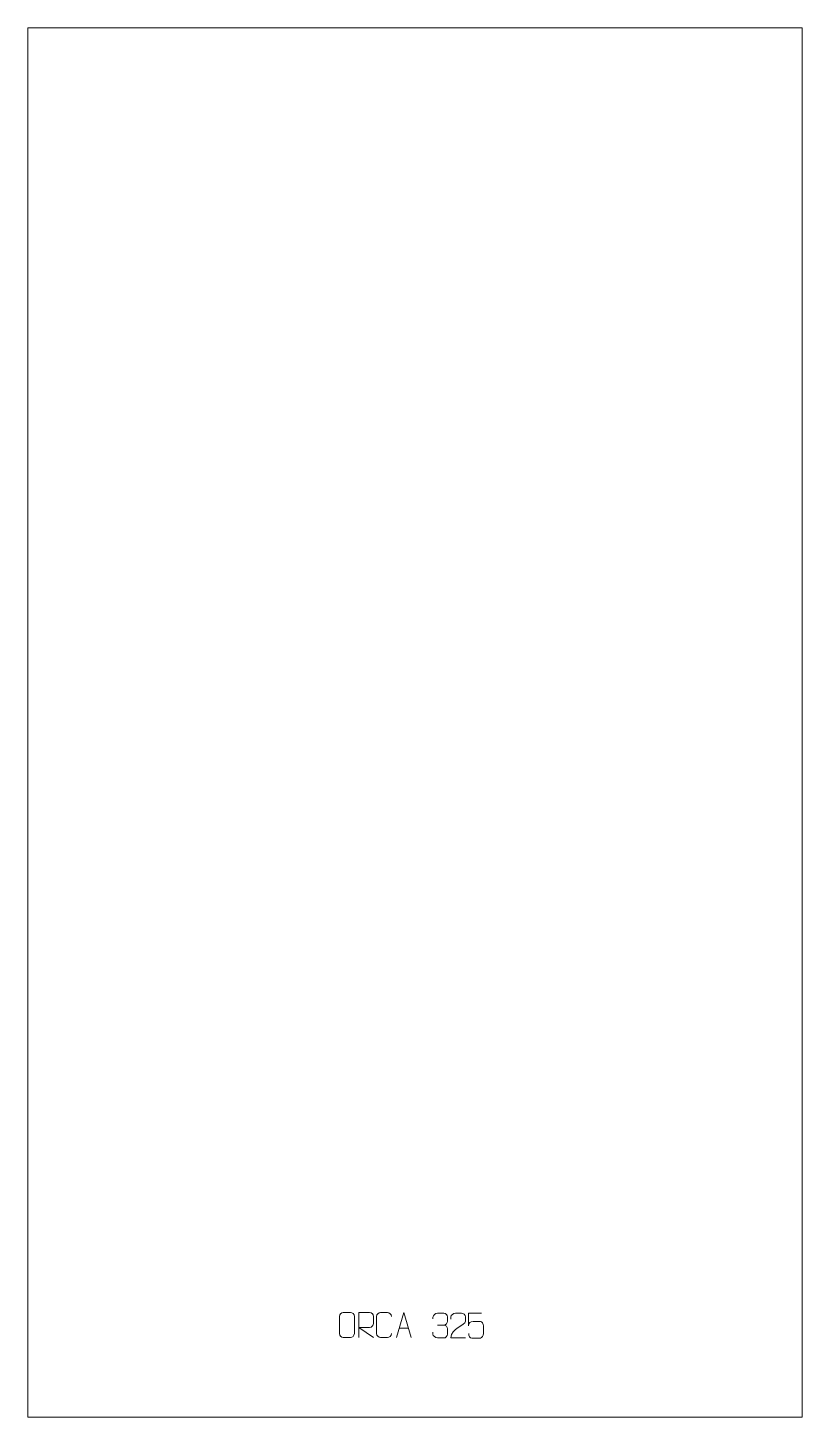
# Model space of a CAD drawing. Header units: millimetres. Extents: x -383 to 397, y -1219 to 181.
import ezdxf

# ---------------------------------------------------------------- set-up
doc = ezdxf.new("R2010")
doc.units = ezdxf.units.MM
doc.header["$MEASUREMENT"] = 0
doc.layers.add('layer 1', color=7, linetype='Continuous')

msp = doc.modelspace()

# ---------------------------------------------------------------- linework, layer by layer
at = {"layer": 'layer 1', "color": 242, "lineweight": 9}
msp.add_open_spline([(397.3802, 180.5604), (397.3802, 180.5604), (397.3802, -1219.4386), (397.3802, -1219.4386), (397.3802, -1219.4386), (397.3802, -1219.4386), (-382.6187, -1219.4386), (-382.6187, -1219.4386), (-382.6187, -1219.4386), (-382.6187, -1219.4386), (-382.6187, 180.5604), (-382.6187, 180.5604), (-382.6187, 180.5604), (-382.6187, 180.5604), (397.3802, 180.5604), (397.3802, 180.5604)], degree=3, knots=[0, 0, 0, 0, 0.2, 0.2, 0.2, 0.2, 0.4, 0.4, 0.4, 0.4, 0.6, 0.6, 0.6, 0.6, 1, 1, 1, 1], dxfattribs=at)
at = {"layer": 'layer 1', "color": 250, "lineweight": 9}
for points, knots in [([(-64.8204, -1114.0276), (-62.4537, -1114.0276), (-60.0866, -1114.0276), (-57.7195, -1114.0276), (-57.7195, -1114.0276), (-55.7385, -1113.992), (-53.712, -1115.4867), (-53.6849, -1117.9294), (-53.6849, -1117.9294), (-53.6853, -1123.6882), (-53.6853, -1129.4475), (-53.6849, -1135.2071), (-53.6849, -1135.2071), (-53.8271, -1137.5353), (-55.5339, -1139.0179), (-57.7195, -1139.0288), (-57.7195, -1139.0288), (-60.0925, -1139.0284), (-62.4655, -1139.0284), (-64.8381, -1139.0288), (-64.8381, -1139.0288), (-66.797, -1139.1344), (-68.8039, -1137.246), (-68.7925, -1135.2245), (-68.7925, -1135.2245), (-68.7922, -1129.4424), (-68.7922, -1123.6608), (-68.7925, -1117.8795), (-68.7925, -1117.8795), (-68.7882, -1115.7369), (-67.0107, -1114.0141), (-64.8204, -1114.0276)], [0, 0, 0, 0, 0.111111111, 0.111111111, 0.111111111, 0.111111111, 0.222222222, 0.222222222, 0.222222222, 0.222222222, 0.333333333, 0.333333333, 0.333333333, 0.333333333, 0.444444444, 0.444444444, 0.444444444, 0.444444444, 0.555555556, 0.555555556, 0.555555556, 0.555555556, 0.666666667, 0.666666667, 0.666666667, 0.666666667, 0.777777778, 0.777777778, 0.777777778, 0.777777778, 1, 1, 1, 1]), ([(-49.1392, -1139.0506), (-49.1392, -1139.0506), (-49.1392, -1114.0971), (-49.1392, -1114.0971), (-49.1392, -1114.0971), (-45.5444, -1114.0971), (-41.9489, -1114.0971), (-38.3537, -1114.0971), (-38.3537, -1114.0971), (-36.0284, -1114.1348), (-34.4711, -1115.6248), (-34.4752, -1117.9912), (-34.4752, -1117.9912), (-34.4756, -1120.0267), (-34.4756, -1123.0861), (-34.4752, -1125.1221), (-34.4752, -1125.1221), (-34.4817, -1126.9976), (-36.294, -1128.9394), (-38.3035, -1128.9585), (-38.3035, -1128.9585), (-38.3035, -1128.9585), (-49.1392, -1128.9585), (-49.1392, -1128.9585), (-49.1392, -1128.9585), (-49.1392, -1128.9585), (-34.4845, -1139.0506), (-34.4845, -1139.0506)], [0, 0, 0, 0, 0.125, 0.125, 0.125, 0.125, 0.25, 0.25, 0.25, 0.25, 0.375, 0.375, 0.375, 0.375, 0.5, 0.5, 0.5, 0.5, 0.625, 0.625, 0.625, 0.625, 0.75, 0.75, 0.75, 0.75, 1, 1, 1, 1]), ([(-16.3841, -1135.2329), (-16.5239, -1137.5563), (-18.2011, -1139.0359), (-20.3488, -1139.0467), (-20.3488, -1139.0467), (-22.6807, -1139.0463), (-25.0126, -1139.0463), (-27.3441, -1139.0467), (-27.3441, -1139.0467), (-29.2691, -1139.1521), (-31.2412, -1137.2676), (-31.23, -1135.2503), (-31.23, -1135.2503), (-31.2296, -1129.4802), (-31.2296, -1123.7105), (-31.23, -1117.9412), (-31.23, -1117.9412), (-31.2258, -1115.8031), (-29.4791, -1114.0839), (-27.3267, -1114.0974), (-27.3267, -1114.0974), (-25.001, -1114.0974), (-22.6749, -1114.0974), (-20.3488, -1114.0974), (-20.3488, -1114.0974), (-18.4022, -1114.0619), (-16.4108, -1115.5534), (-16.3841, -1117.991)], [0, 0, 0, 0, 0.125, 0.125, 0.125, 0.125, 0.25, 0.25, 0.25, 0.25, 0.375, 0.375, 0.375, 0.375, 0.5, 0.5, 0.5, 0.5, 0.625, 0.625, 0.625, 0.625, 0.75, 0.75, 0.75, 0.75, 1, 1, 1, 1]), ([(-11.2776, -1139.0506), (-11.2776, -1139.0506), (-3.9066, -1114.0971), (-3.9066, -1114.0971), (-3.9066, -1114.0971), (-3.9066, -1114.0971), (3.6633, -1139.0506), (3.6633, -1139.0506)], [0, 0, 0, 0, 0.333333333, 0.333333333, 0.333333333, 0.333333333, 1, 1, 1, 1]), ([(25.4088, -1120.3287), (25.4088, -1120.3287), (25.4088, -1118.4715), (25.4088, -1118.4715), (25.4088, -1118.4715), (25.3945, -1116.7296), (28.059, -1114.6115), (30.1181, -1114.6342), (30.1181, -1114.6342), (32.1822, -1114.6342), (34.2462, -1114.6342), (36.3099, -1114.6342), (36.3099, -1114.6342), (38.5044, -1114.6254), (40.1027, -1116.4722), (40.1471, -1118.3843), (40.1471, -1118.3843), (40.1467, -1119.8194), (40.1467, -1121.2545), (40.1471, -1122.69), (40.1471, -1122.69), (40.0985, -1124.3435), (38.4959, -1126.5735), (36.2976, -1126.5635), (36.2976, -1126.5635), (38.5013, -1126.5747), (40.1093, -1128.3779), (40.1633, -1130.4374), (40.1633, -1130.4374), (40.1629, -1132.2221), (40.1629, -1134.0068), (40.1633, -1135.7919), (40.1633, -1135.7919), (40.1734, -1137.8533), (38.1185, -1139.6164), (36.2976, -1139.6083), (36.2976, -1139.6083), (34.2323, -1139.608), (32.1671, -1139.608), (30.1015, -1139.6083), (30.1015, -1139.6083), (27.9329, -1139.5968), (25.4019, -1137.1966), (25.3833, -1135.7348), (25.3833, -1135.7348), (25.3833, -1135.7348), (25.3833, -1133.8262), (25.3833, -1133.8262)], [0, 0, 0, 0, 0.076923077, 0.076923077, 0.076923077, 0.076923077, 0.153846154, 0.153846154, 0.153846154, 0.153846154, 0.230769231, 0.230769231, 0.230769231, 0.230769231, 0.307692308, 0.307692308, 0.307692308, 0.307692308, 0.384615385, 0.384615385, 0.384615385, 0.384615385, 0.461538462, 0.461538462, 0.461538462, 0.461538462, 0.538461538, 0.538461538, 0.538461538, 0.538461538, 0.615384615, 0.615384615, 0.615384615, 0.615384615, 0.692307692, 0.692307692, 0.692307692, 0.692307692, 0.769230769, 0.769230769, 0.769230769, 0.769230769, 0.846153846, 0.846153846, 0.846153846, 0.846153846, 1, 1, 1, 1]), ([(58.1448, -1139.6083), (53.2304, -1139.608), (48.316, -1139.608), (43.4019, -1139.6083), (43.4019, -1139.6083), (43.4019, -1129.676), (58.0529, -1127.0348), (58.1448, -1122.7245), (58.1448, -1122.7245), (58.1445, -1121.3004), (58.1445, -1119.8767), (58.1448, -1118.4534), (58.1448, -1118.4534), (58.1279, -1116.3763), (56.0051, -1114.6515), (54.3341, -1114.6342), (54.3341, -1114.6342), (52.2609, -1114.6346), (50.188, -1114.6346), (48.1156, -1114.6342), (48.1156, -1114.6342), (46.2935, -1114.6177), (43.4688, -1116.4098), (43.4019, -1118.5034), (43.4019, -1118.5034), (43.4019, -1118.5034), (43.4019, -1120.5582), (43.4019, -1120.5582)], [0, 0, 0, 0, 0.125, 0.125, 0.125, 0.125, 0.25, 0.25, 0.25, 0.25, 0.375, 0.375, 0.375, 0.375, 0.5, 0.5, 0.5, 0.5, 0.625, 0.625, 0.625, 0.625, 0.75, 0.75, 0.75, 0.75, 1, 1, 1, 1]), ([(74.2851, -1114.7386), (74.2851, -1114.7386), (61.4334, -1114.7386), (61.4334, -1114.7386), (61.4334, -1114.7386), (61.4337, -1118.9692), (61.4337, -1123.2001), (61.4334, -1127.4313), (61.4334, -1127.4313), (61.4331, -1124.1212), (63.0641, -1123.0494), (65.8761, -1122.9889), (65.8761, -1122.9889), (68.3157, -1122.9886), (70.7552, -1122.9886), (73.1944, -1122.9889), (73.1944, -1122.9889), (74.8442, -1122.9821), (76.3191, -1125.3626), (76.3476, -1127.4313), (76.3476, -1127.4313), (76.3473, -1130.0186), (76.3473, -1132.6062), (76.3476, -1135.1939), (76.3476, -1135.1939), (76.3938, -1137.1533), (74.8944, -1139.5896), (73.2685, -1139.6481), (73.2685, -1139.6481), (71.312, -1139.6478), (66.417, -1139.6478), (64.46, -1139.6481), (64.46, -1139.6481), (62.6145, -1139.6569), (61.5074, -1137.6921), (61.4866, -1135.141)], [0, 0, 0, 0, 0.1, 0.1, 0.1, 0.1, 0.2, 0.2, 0.2, 0.2, 0.3, 0.3, 0.3, 0.3, 0.4, 0.4, 0.4, 0.4, 0.5, 0.5, 0.5, 0.5, 0.6, 0.6, 0.6, 0.6, 0.7, 0.7, 0.7, 0.7, 0.8, 0.8, 0.8, 0.8, 1, 1, 1, 1])]:
    msp.add_open_spline(points, degree=3, knots=knots, dxfattribs=at)
for points in [[(-8.555, -1129.8012), (-8.555, -1129.8012), (0.9407, -1129.8012), (0.9407, -1129.8012)], [(30.1185, -1126.5739), (30.1185, -1126.5739), (36.3149, -1126.5739), (36.3149, -1126.5739)]]:
    msp.add_open_spline(points, degree=3, dxfattribs=at)

doc.saveas('drawing.dxf')
